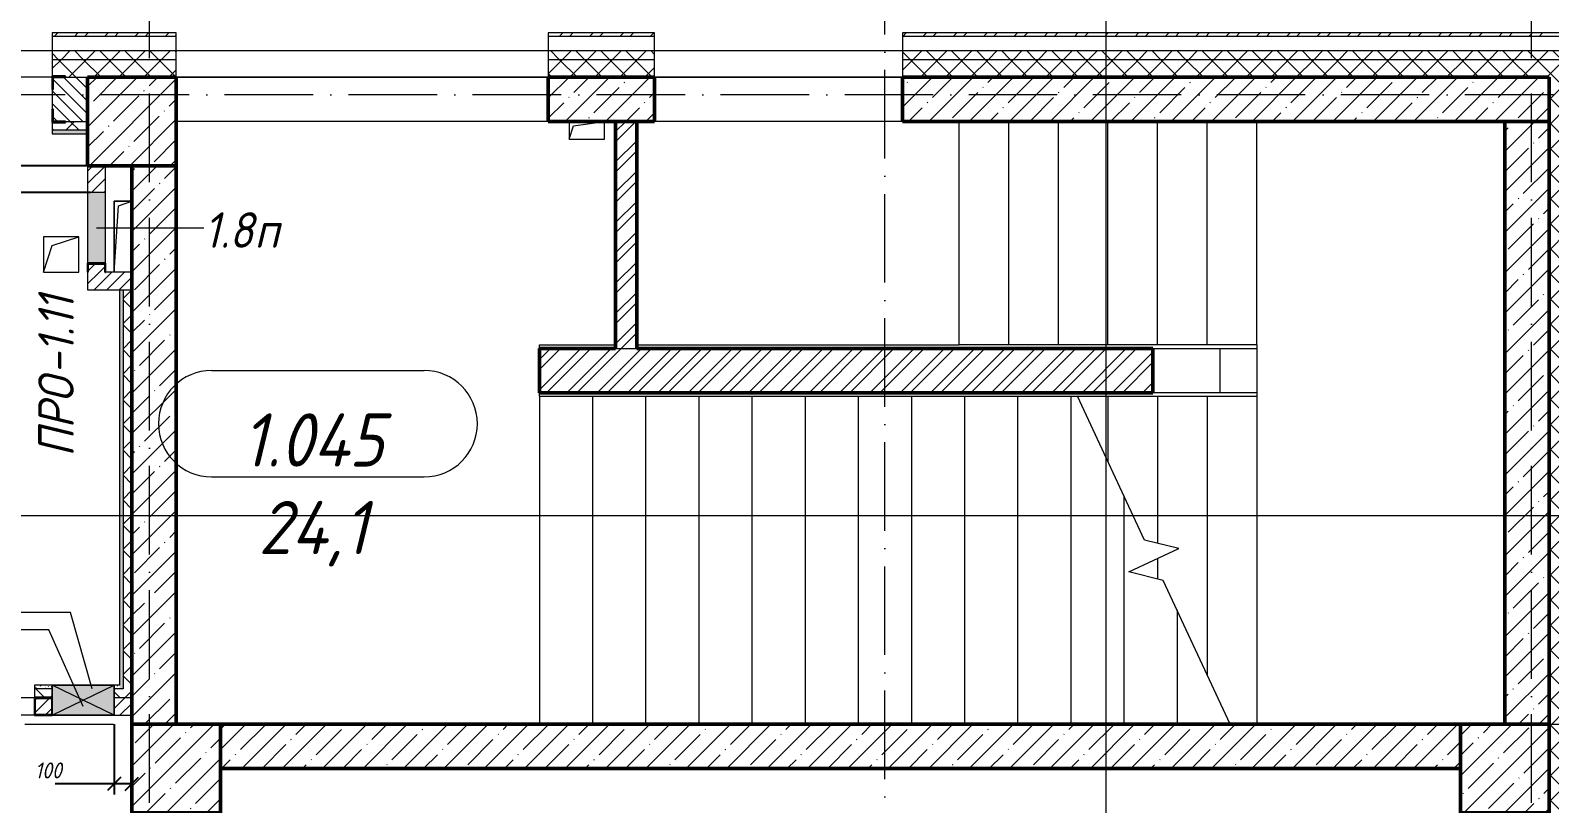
# Model space of a CAD drawing. Header units: millimetres. Extents: x -12989 to 629078, y -109036 to 555275.
# Drawn here: x 605690 to 614266, y 347475 to 351836 of the extents above; entities that cross this region are included whole.
import ezdxf

# ---------------------------------------------------------------- set-up
doc = ezdxf.new("R2010")
doc.units = ezdxf.units.MM
doc.linetypes.add('50_200_ШТРИХ_1Т_ш5_п1_п1_', pattern=[700, 500, -100, 0, -100])
for name, color, linetype, lineweight in [('A-____-____-DIMS', 7, 'Continuous', 9), ('A-DETL-GENF-OTLN', 7, 'Continuous', 9), ('A-FLOR-____-OTLN', 7, 'Continuous', 9), ('A-GENM-____-IDEN', 7, 'Continuous', 9), ('A-GENM-____-MCUT', 7, 'Continuous', 25), ('A-GENM-____-OTLN', 7, 'Continuous', 9), ('A-GENM-____-OTLN-1', 7, 'Continuous', 25), ('A-GLAZ-____-IDEN', 7, 'Continuous', 9), ('A-GLAZ-____-OTLN', 7, 'Continuous', 9), ('A-WALL-____-MCUT', 7, 'Continuous', 13), ('A-WALL-____-MCUT-1', 7, 'Continuous', 9), ('A-WALL-____-MCUT-2', 7, 'Continuous', 50), ('A-WALL-____-OTLN', 7, 'Continuous', 9), ('A-WALL-____-PATT-1', 7, 'Continuous', 9), ('A-WALL-FNSH-MCUT-1', 7, 'Continuous', 9), ('I-WALL-____-OTLN', 7, 'Continuous', 9), ('S-COLS-____-MCUT', 7, 'Continuous', 50), ('S-COLS-____-OTLN', 7, 'Continuous', 9), ('S-GRID-____-OTLN-1', 7, '50_200_ШТРИХ_1Т_ш5_п1_п1_', 9), ('S-STRS-____-MBND', 7, 'Continuous', 9), ('S-STRS-____-OTLN-1', 7, 'Continuous', 9)]:
    doc.layers.add(name, color=color, linetype=linetype, lineweight=lineweight)
for name, color, linetype, lineweight, true_color in [('A-AREA-IDEN-1', 7, 'Continuous', 9, 0xaaaaaa), ('A-WALL-____-PATT-2', 7, 'Continuous', 9, 0x787878), ('G-____-____-SYMB-1', 9, 'Continuous', 9, 0x808080)]:
    doc.layers.add(name, color=color, linetype=linetype, lineweight=lineweight, true_color=true_color)
doc.styles.add('ISOCPEUR_I', font='isocpeui.ttf', dxfattribs={"width": 0.9, "height": 2.5})
doc.styles.add('ISOCPEUR_I_11', font='isocpeui.ttf', dxfattribs={"width": 0.9, "height": 200})
doc.styles.add('ISOCPEUR_I_7', font='isocpeui.ttf', dxfattribs={"width": 0.9, "height": 90})
doc.dimstyles.new('ISO-1_8_0_9К_СРЕДНИЙ_Кладочные_1', dxfattribs={"dimscale": 304.8, "dimtxt": 89.638306, "dimasz": 0.246063, "dimexe": 0.19685, "dimexo": 0, "dimgap": 0, "dimtad": 1, "dimdec": 3, "dimrnd": 0.001, "dimdsep": 46, "dimtxsty": 'ISOCPEUR_I_7', "dimblk1": 'OBLIQUE', "dimblk2": 'OBLIQUE', "dimsah": 1, "dimcen": 0.09, "dimdle": 0.19685, "dimazin": 0, "dimtfac": 1, "dimtdec": 4, "dimtix": 1, "dimtmove": 0, "dimatfit": 3, "dimfxl": 1, "dimtvp": 1, "dimtolj": 1, "dimtzin": 0, "dimarcsym": 2})
pattern_1 = [(45, (513013.31, 265891.49), (-85.53659, 85.53659), []), (45, (513070.34, 265891.49), (-85.53659, 85.53659), [])]
pattern_2 = [(45, (513013.31, 265891.49), (-35.35534, 35.35534), [])]
pattern_3 = [(45, (513013.31, 265891.49), (-114.04925, 114.04925), []), (45, (513127.36, 265891.49), (-114.04925, 114.04925), [201.612, -40.322, 3.353, -36.97])]
pattern_4 = [(45, (513013.31, 265891.49), (-70.71068, 70.71068), []), (135, (513013.31, 265891.49), (-70.71068, -70.71068), [])]
pattern_5 = [(0, (513013.31, 265891.492), (81.28, 20.32), [3.353, -57.607, 3.353, -57.607, -325.12]), (0, (513013.31, 265891.492), (81.28, 20.32), [-121.92, 3.353, -118.567, 3.353, -57.607, -142.24]), (0, (513013.31, 265891.492), (81.28, 20.32), [-304.8, 3.353, -37.287, 3.353, -98.247]), (120, (513043.79, 265901.652), (-58.2376362, 60.2305448), [3.353, -57.607, 3.353, -57.607, -325.12]), (120, (513043.79, 265901.652), (-58.2376362, 60.2305448), [-121.92, 3.353, -118.567, 3.353, -57.607, -142.24]), (120, (513043.79, 265901.652), (-58.2376362, 60.2305448), [-304.8, 3.353, -37.287, 3.353, -98.247]), (240, (513053.95, 265942.292), (-23.0423638, -80.5505448), [3.353, -57.607, 3.353, -57.607, -325.12]), (240, (513053.95, 265942.292), (-23.0423638, -80.5505448), [-121.92, 3.353, -118.567, 3.353, -57.607, -142.24]), (240, (513053.95, 265942.292), (-23.0423638, -80.5505448), [-304.8, 3.353, -37.287, 3.353, -98.247])]

# ---------------------------------------------------------------- blocks, each defined once
blk = doc.blocks.new('BSC_Колонна _Прямоугольная - 500х500-V125-АР1_План отверстий 1 этажа в осях 1-64_Ю-ЯЯ')
at = {"layer": 'S-COLS-____-OTLN'}
h = blk.add_hatch(dxfattribs=at)
h.set_pattern_fill('FP_136', color=256, style=0, pattern_type=2)
h.set_pattern_definition([(135, (85431.04, -93250), (-114.04925, -114.04925), []), (135, (85431.04, -93135.95), (-114.04925, -114.04925), [201.613, -40.323, 3.353, -36.97])])
h.paths.add_polyline_path([(250, 250), (-250, 250), (-250, -250), (250, -250)], flags=0)
at = {"layer": 'S-COLS-____-MCUT'}
for p, q in [((250, 250), (-250, 250)), ((-250, 250), (-250, -250)), ((250, -250), (250, 250)), ((-250, -250), (250, -250))]:
    blk.add_line(p, q, dxfattribs=at)
blk = doc.blocks.new('BSC_Колонна _Прямоугольная - 500х500-V126-АР1_План отверстий 1 этажа в осях 1-64_Ю-ЯЯ')
at = {"layer": 'S-COLS-____-OTLN'}
h = blk.add_hatch(dxfattribs=at)
h.set_pattern_fill('FP_137', color=256, style=0, pattern_type=2)
h.set_pattern_definition([(135, (81781.04, -101000), (-114.04925, -114.04925), []), (135, (81781.04, -100885.95), (-114.04925, -114.04925), [201.613, -40.323, 3.353, -36.97])])
h.paths.add_polyline_path([(250, 250), (-250, 250), (-250, -250), (250, -250)], flags=0)
at = {"layer": 'S-COLS-____-MCUT'}
for p, q in [((250, 250), (-250, 250)), ((-250, 250), (-250, -250)), ((250, -250), (250, 250)), ((-250, -250), (250, -250))]:
    blk.add_line(p, q, dxfattribs=at)
blk = doc.blocks.new('BSC_Колонна _Прямоугольная - 500х500-V171-АР1_План отверстий 1 этажа в осях 1-64_Ю-ЯЯ')
at = {"layer": 'S-COLS-____-OTLN'}
h = blk.add_hatch(dxfattribs=at)
h.set_pattern_fill('FP_184', color=256, style=0, pattern_type=2)
h.set_pattern_definition([(135, (81781.04, -93500), (-114.04925, -114.04925), []), (135, (81781.04, -93385.95), (-114.04925, -114.04925), [201.613, -40.323, 3.353, -36.97])])
h.paths.add_polyline_path([(250, 250), (-250, 250), (-250, -250), (250, -250), (250, 162.1)], flags=0)
at = {"layer": 'S-COLS-____-MCUT'}
for p, q in [((250, 250), (-250, 250)), ((-250, 250), (-250, -250)), ((250, -250), (250, 250)), ((-250, -250), (250, -250))]:
    blk.add_line(p, q, dxfattribs=at)
blk = doc.blocks.new('Фахверк_СКБ_Уголок - 250_2700-27497298-АР1_План отверстий 1 этажа в осях 1-64_Ю-ЯЯ')
at = {"layer": 'A-GENM-____-MCUT'}
for p, q in [((200, 181), (125, 181)), ((125, 181), (125, 106)), ((131, 106), (131, 175)), ((131, 175), (200, 175)), ((200, 175), (200, 181)), ((125, 106), (131, 106)), ((131, -6), (125, -6)), ((125, -6), (125, -81)), ((125, -81), (200, -81)), ((131, -75), (131, -6)), ((200, -75), (131, -75)), ((200, -81), (200, -75))]:
    blk.add_line(p, q, dxfattribs=at)
blk = doc.blocks.new('154_Фахверк_СКБ_Швеллер - Тип_100_4010_1-28088705-АР1_План отверстий 1 этажа в осях 1-64_Ю-ЯЯ')
at = {"layer": 'A-GENM-____-MCUT'}
for p, q in [((175, 50), (125, 50)), ((125, 50), (125, -50)), ((128, 47), (175, 47)), ((128, -47), (128, 47)), ((175, 47), (175, 50)), ((125, -50), (175, -50)), ((175, -47), (128, -47)), ((175, -50), (175, -47))]:
    blk.add_line(p, q, dxfattribs=at)
blk = doc.blocks.new('AR_Отверстие Ниша - Лючок-32405277-АР1_План отверстий 1 этажа в осях 1-64_Ю-ЯЯ')
at = {"layer": 'A-GLAZ-____-OTLN'}
blk.add_hatch(color=256, dxfattribs=at).paths.add_polyline_path([(200, -50), (200, 50), (-200, 50), (-200, -50), (160.9, -50)], flags=0)
for p, q in [((200, 50), (-200, 50)), ((-200, 50), (-200, -50)), ((200, -50), (200, 50)), ((-200, -50), (200, -50))]:
    blk.add_line(p, q, dxfattribs=at)
blk = doc.blocks.new('AR_Отверстие прямоугольное _в плите_ - AR_Отверстие прямоугольное _в плите_-30459597-АР1_План отверстий 1 этажа в осях 1-64_Ю-ЯЯ')
at = {"layer": 'A-GENM-____-OTLN'}
for p, q in [((100, 100), (-100, 100)), ((-100, 100), (-100, -100)), ((-50, 50), (100, 100)), ((100, -100), (100, 100)), ((-100, -100), (-50, 50)), ((-100, -100), (100, -100))]:
    blk.add_line(p, q, dxfattribs=at)
blk = doc.blocks.new('AR_Отверстие прямоугольное _в плите_ - AR_Отверстие прямоугольное _в плите_-30459626-АР1_План отверстий 1 этажа в осях 1-64_Ю-ЯЯ')
at = {"layer": 'A-GENM-____-OTLN'}
for p, q in [((50, 200), (-50, 200)), ((-50, 200), (-50, -199.8)), ((-50, -199.8), (-25, 175)), ((-25, 175), (50, 200))]:
    blk.add_line(p, q, dxfattribs=at)
blk = doc.blocks.new('AR_Отверстие прямоугольное _в плите_ - AR_Отверстие прямоугольное _в плите_-V226-АР1_План отверстий 1 этажа в осях 1-64_Ю-ЯЯ')
at = {"layer": 'A-GENM-____-OTLN'}
for p, q in [((100, 50), (-100, 50)), ((-100, 50), (-100, -50)), ((-100, -50), (-75, 25)), ((-75, 25), (100, 50)), ((100, -50), (100, 50)), ((-100, -50), (100, -50))]:
    blk.add_line(p, q, dxfattribs=at)
blk = doc.blocks.new('AR_Отверстие прямоугольное _в стене_ - AR_Отверстие прямоугольное _в стене__ОВ-36858629-АР1_План отверстий 1 этажа в осях 1-64_Ю-ЯЯ')
at = {"layer": 'A-GLAZ-____-OTLN'}
blk.add_hatch(color=256, dxfattribs=at).paths.add_polyline_path([(175, 50), (-175, 50), (-175, -120), (175, -120), (175, 47)], flags=0)
at = {"layer": 'A-DETL-GENF-OTLN'}
for p, q in [((-175, -120), (-175, 50)), ((-175, 50), (175, 50)), ((175, 50), (-175, -120)), ((-175, 50), (175, -120)), ((175, 50), (-175, 50)), ((-175, 50), (-175, -120)), ((175, -50), (175, -120)), ((175, -120), (175, -50)), ((175, -120), (-175, -120)), ((-175, -120), (175, -120))]:
    blk.add_line(p, q, dxfattribs=at)
blk = doc.blocks.new('_Oblique')
at = {"color": 0, "linetype": 'ByBlock', "lineweight": -2}
blk.add_line((-0.5, -0.5), (0.5, 0.5), dxfattribs=at)
blk = doc.blocks.new('*D5591')
at = {"layer": 'A-____-____-DIMS', "color": 0, "lineweight": -2, "transparency": 16777216}
for p, q in [((605545.5, 351132.5), (605545.5, 350922.5)), ((606013.3, 351072.5), (605485.5, 351072.5)), ((606029.4, 350922.5), (605485.5, 350922.5)), ((605545.5, 350922.5), (605545.5, 350746.1))]:
    blk.add_line(p, q, dxfattribs=at)
at = {"layer": 'Defpoints', "color": 0, "transparency": 16777216}
for p in [(606013.3, 351072.5), (605545.5, 350922.5), (606029.4, 350922.5)]:
    blk.add_point(p, dxfattribs=at)
at = {"layer": 'A-____-____-DIMS', "color": 0, "lineweight": -2, "transparency": 16777216, "xscale": 75, "yscale": 75, "zscale": 75}
for p, rotation in [((605545.5, 351072.5), 90), ((605545.5, 350922.5), 270)]:
    blk.add_blockref('_Oblique', p, dxfattribs=dict(at, rotation=rotation))
at = {"layer": 'A-____-____-DIMS', "color": 0, "transparency": 16777216, "insert": (605415.4, 350622), "char_height": 90, "width": 368.207, "attachment_point": 1, "rotation": 90, "line_spacing_factor": 1.149209, "style": 'ISOCPEUR_I_7'}
blk.add_mtext('\\A1;150', dxfattribs=at)
blk = doc.blocks.new('*D5668')
at = {"layer": 'A-____-____-DIMS', "color": 0, "lineweight": -2, "transparency": 16777216}
for p, q in [((606263.3, 348072.5), (606263.3, 347526.6)), ((606163.3, 347922.5), (606163.3, 347526.6)), ((606163.3, 347586.6), (605829.9, 347586.6)), ((606263.3, 347586.6), (606103.3, 347586.6))]:
    blk.add_line(p, q, dxfattribs=at)
at = {"layer": 'Defpoints', "color": 0, "transparency": 16777216}
for p in [(606263.3, 348072.5), (606163.3, 347922.5), (606263.3, 347586.6)]:
    blk.add_point(p, dxfattribs=at)
at = {"layer": 'A-____-____-DIMS', "color": 0, "lineweight": -2, "transparency": 16777216, "xscale": 75, "yscale": 75, "zscale": 75, "rotation": 180}
blk.add_blockref('_Oblique', (606163.3, 347586.6), dxfattribs=at)
at = {"layer": 'A-____-____-DIMS', "color": 0, "lineweight": -2, "transparency": 16777216, "xscale": 75, "yscale": 75, "zscale": 75}
blk.add_blockref('_Oblique', (606263.3, 347586.6), dxfattribs=at)
at = {"layer": 'A-____-____-DIMS', "color": 0, "transparency": 16777216, "insert": (605715.9, 347706.6), "char_height": 90, "width": 368.207, "attachment_point": 1, "line_spacing_factor": 1.149209, "style": 'ISOCPEUR_I_7'}
blk.add_mtext('\\A1;100', dxfattribs=at)
blk = doc.blocks.new('AAR_СКБ_Марка_помещения_1_5 ммп - Номер _ Площадь-27962135-АИ_План этажа_Стены_1')
at = {"layer": 'A-AREA-IDEN-1'}
for p, q in [((-2.987, 3), (3.013, 3)), ((-2.987, 0), (3.013, 0))]:
    blk.add_line(p, q, dxfattribs=at)
for centre, start, end in [((-2.987, 1.5), 90, 270), ((3.013, 1.5), 270, 90)]:
    blk.add_arc(centre, 1.5, start, end, dxfattribs=at)

msp = doc.modelspace()

# ---------------------------------------------------------------- hatches: boundary and pattern name
at = {"layer": 'A-WALL-____-PATT-1'}
h = msp.add_hatch(dxfattribs=at)
h.set_pattern_fill('FP_3', color=256, style=0, pattern_type=2)
h.set_pattern_definition(pattern_1)
h.paths.add_polyline_path([(614493.3109, 351802.5335), (614513.3109, 351802.5335), (614513.3109, 351822.5335), (610613.3109, 351822.5335), (610613.3109, 351802.5335), (613745.4402, 351802.5335)], flags=0)
h.paths.add_polyline_path([(608613.3109, 351802.5335), (609213.3109, 351802.5335), (609213.3109, 351822.5335), (608613.3109, 351822.5335)], flags=0)
h.paths.add_polyline_path([(606513.3109, 351802.5335), (606513.3109, 351822.5335), (605813.3109, 351822.5335), (605813.3109, 351802.5335)], flags=0)
h.paths.add_polyline_path([(602263.3109, 351802.5335), (602263.3109, 351822.5335), (602023.3109, 351822.5335), (602023.3109, 351802.5335)], flags=0)
h.paths.add_polyline_path([(603663.3109, 351802.5335), (604013.3109, 351802.5335), (604013.3109, 351822.5335), (603663.3109, 351822.5335)], flags=0)
h = msp.add_hatch(dxfattribs=at)
h.set_pattern_fill('FP_1', color=256, style=0, pattern_type=2)
h.set_pattern_definition(pattern_4)
h.paths.add_polyline_path([(614263.3109, 351672.5335), (614363.3109, 351672.5335), (614363.3109, 351722.5335), (610613.3109, 351722.5335), (610613.3109, 351672.5335), (613745.4402, 351672.5335)], flags=0)
h.paths.add_polyline_path([(606513.3109, 351672.5335), (606513.3109, 351722.5335), (605813.3109, 351722.5335), (605813.3109, 351672.5335)], flags=0)
h.paths.add_polyline_path([(609213.3109, 351672.5335), (609213.3109, 351722.5335), (608613.3109, 351722.5335), (608613.3109, 351672.5335)], flags=0)
h.paths.add_polyline_path([(604013.3109, 351672.5335), (604013.3109, 351722.5335), (603663.3109, 351722.5335), (603663.3109, 351672.5335)], flags=0)
h.paths.add_polyline_path([(602263.3109, 351672.5335), (602263.3109, 351722.5335), (602023.3109, 351722.5335), (602023.3109, 351672.5335)], flags=0)
h = msp.add_hatch(dxfattribs=at)
h.set_pattern_fill('FP_1', color=256, style=0, pattern_type=2)
h.set_pattern_definition(pattern_4)
h.paths.add_polyline_path([(614263.3109, 351572.5335), (614263.3109, 351672.5335), (610613.3109, 351672.5335), (610613.3109, 351572.5335), (613745.4402, 351572.5335)], flags=0)
h.paths.add_polyline_path([(609213.3109, 351572.5335), (609213.3109, 351672.5335), (608613.3109, 351672.5335), (608613.3109, 351572.5335)], flags=0)
h.paths.add_polyline_path([(606513.3109, 351572.5335), (606513.3109, 351672.5335), (605813.3109, 351672.5335), (605813.3109, 351578.5335), (605888.3109, 351578.5335), (605888.3109, 351572.5335), (606013.3109, 351572.5335)], flags=0)
h.paths.add_polyline_path([(602263.3109, 351572.5335), (602263.3109, 351672.5335), (602023.3109, 351672.5335), (602023.3109, 351572.5335)], flags=0)
h.paths.add_polyline_path([(603938.3109, 351572.5335), (603938.3109, 351578.5335), (604013.3109, 351578.5335), (604013.3109, 351672.5335), (603663.3109, 351672.5335), (603663.3109, 351578.5335), (603738.3109, 351578.5335), (603738.3109, 351572.5335)], flags=0)
h = msp.add_hatch(dxfattribs=at)
h.set_pattern_fill('FP_1', color=256, style=0, pattern_type=2)
h.set_pattern_definition(pattern_4)
h.paths.add_polyline_path([(614363.3109, 312707.5335), (614363.3109, 312972.5335), (614263.3109, 312972.5335), (614263.3109, 312707.5335)], flags=0)
h.paths.add_polyline_path([(614363.3109, 315072.5335), (614363.3109, 315672.5335), (614263.3109, 315672.5335), (614263.3109, 315072.5335)], flags=0)
h.paths.add_polyline_path([(614363.3109, 317072.5335), (614363.3109, 321672.5335), (614269.3109, 321672.5335), (614269.3109, 321597.5335), (614263.3109, 321597.5335), (614263.3109, 317072.5335)], flags=0)
h.paths.add_polyline_path([(614363.3109, 323472.5335), (614363.3109, 324672.5335), (614269.3109, 324672.5335), (614269.3109, 324597.5335), (614263.3109, 324597.5335), (614263.3109, 323547.5335), (614269.3109, 323547.5335), (614269.3109, 323472.5335)], flags=0)
h.paths.add_polyline_path([(614363.3109, 326472.5335), (614363.3109, 327672.5335), (614269.3109, 327672.5335), (614269.3109, 327597.5335), (614263.3109, 327597.5335), (614263.3109, 326547.5335), (614269.3109, 326547.5335), (614269.3109, 326472.5335)], flags=0)
h.paths.add_polyline_path([(614269.3109, 329472.5335), (614363.3109, 329472.5335), (614363.3109, 330672.5335), (614269.3109, 330672.5335), (614269.3109, 330597.5335), (614263.3109, 330597.5335), (614263.3109, 329547.5335), (614269.3109, 329547.5335), (614269.3109, 329478.5335)], flags=0)
h.paths.add_polyline_path([(614363.3109, 332472.5335), (614363.3109, 333622.5335), (614269.3109, 333622.5335), (614269.3109, 333547.5335), (614263.3109, 333547.5335), (614263.3109, 332547.5335), (614269.3109, 332547.5335), (614269.3109, 332472.5335)], flags=0)
h.paths.add_polyline_path([(614269.3109, 335372.5335), (614363.3109, 335372.5335), (614363.3109, 336622.5335), (614269.3109, 336622.5335), (614269.3109, 336547.5335), (614263.3109, 336547.5335), (614263.3109, 335447.5335), (614269.3109, 335447.5335), (614269.3109, 335378.5335)], flags=0)
h.paths.add_polyline_path([(614269.3109, 338422.5335), (614363.3109, 338422.5335), (614363.3109, 339622.5335), (614263.3109, 339622.5335), (614263.3109, 338497.5335), (614269.3109, 338497.5335), (614269.3109, 338428.5335)], flags=0)
h.paths.add_polyline_path([(614269.3109, 341422.5335), (614363.3109, 341422.5335), (614363.3109, 342622.5335), (614269.3109, 342622.5335), (614269.3109, 342547.5335), (614263.3109, 342547.5335), (614263.3109, 341497.5335), (614269.3109, 341497.5335), (614269.3109, 341428.5335)], flags=0)
h.paths.add_polyline_path([(614363.3109, 344422.5335), (614363.3109, 351672.5335), (614263.3109, 351672.5335), (614263.3109, 344497.5335), (614269.3109, 344497.5335), (614269.3109, 344422.5335)], flags=0)
h = msp.add_hatch(dxfattribs=at)
h.set_pattern_fill('FP_6', color=256, style=0, pattern_type=2)
h.set_pattern_definition([(135, (513013.31, 265891.49), (-35.35534, -35.35534), [])])
h.paths.add_polyline_path([(603938.3109, 351322.5335), (604007.3109, 351322.5335), (604007.3109, 351391.5335), (604013.3109, 351391.5335), (604013.3109, 351503.5335), (604007.3109, 351503.5335), (604007.3109, 351572.5335), (603669.3109, 351572.5335), (603669.3109, 351503.5335), (603663.3109, 351503.5335), (603663.3109, 351391.5335), (603669.3109, 351391.5335), (603669.3109, 351322.5335), (603743.3109, 351322.5335)], flags=0)
h.paths.add_polyline_path([(605888.3109, 351322.5335), (606013.3109, 351322.5335), (606013.3109, 351572.5335), (605819.3109, 351572.5335), (605819.3109, 351503.5335), (605813.3109, 351503.5335), (605813.3109, 351391.5335), (605819.3109, 351391.5335), (605819.3109, 351322.5335)], flags=0)
h = msp.add_hatch(dxfattribs=at)
h.set_pattern_fill('FP_13', color=256, style=0, pattern_type=2)
h.set_pattern_definition(pattern_3)
h.paths.add_polyline_path([(611977.9396, 351322.5335), (614263.3109, 351322.5335), (614263.3109, 351572.5335), (610613.3109, 351572.5335), (610613.3109, 351322.5335)], flags=0)
h.paths.add_polyline_path([(609213.3109, 351322.5335), (609213.3109, 351572.5335), (608613.3109, 351572.5335), (608613.3109, 351322.5335)], flags=0)
h = msp.add_hatch(dxfattribs=at)
h.set_pattern_fill('FP_1', color=256, style=0, pattern_type=2)
h.set_pattern_definition(pattern_4)
h.paths.add_polyline_path([(606013.3109, 351272.5335), (606013.3109, 351322.5335), (605888.3109, 351322.5335), (605888.3109, 351316.5335), (605813.3109, 351316.5335), (605813.3109, 351272.5335), (605888.3109, 351272.5335)], flags=0)
h.paths.add_polyline_path([(603963.3109, 351272.5335), (604013.3109, 351272.5335), (604013.3109, 351316.5335), (603963.3109, 351316.5335)], flags=0)
h = msp.add_hatch(dxfattribs=at)
h.set_pattern_fill('FP_3', color=256, style=0, pattern_type=2)
h.set_pattern_definition(pattern_1)
h.paths.add_polyline_path([(609113.3109, 350042.5335), (609113.3109, 351322.5335), (608993.3109, 351322.5335), (608993.3109, 350042.5335)], flags=0)
h = msp.add_hatch(dxfattribs=at)
h.set_pattern_fill('FP_13', color=256, style=0, pattern_type=2)
h.set_pattern_definition(pattern_3)
h.paths.add_polyline_path([(614263.3109, 347922.5335), (614263.3109, 351322.5335), (614013.3109, 351322.5335), (614013.3109, 347922.5335)], flags=0)
h = msp.add_hatch(dxfattribs=at)
h.set_pattern_fill('FP_5', color=256, style=0, pattern_type=2)
h.set_pattern_definition(pattern_2)
h.paths.add_polyline_path([(606063.4846, 350472.5335), (606110.3109, 350472.5335), (606110.3109, 350519.3598), (606016.3109, 350519.3598), (606016.3109, 350472.5335), (606063.1372, 350472.5335)], flags=0)
h.paths.add_polyline_path([(606013.3109, 350922.5335), (606113.3109, 350922.5335), (606113.3109, 351072.5335), (606013.3109, 351072.5335)], flags=0)
h = msp.add_hatch(dxfattribs=at)
h.set_pattern_fill('FP_13', color=256, style=0, pattern_type=2)
h.set_pattern_definition(pattern_3)
h.paths.add_polyline_path([(606513.3109, 347922.5335), (606513.3109, 351072.5335), (606263.3109, 351072.5335), (606263.3109, 347922.5335)], flags=0)
h = msp.add_hatch(dxfattribs=at)
h.set_pattern_fill('FP_5', color=256, style=0, pattern_type=2)
h.set_pattern_definition(pattern_2)
h.paths.add_polyline_path([(606110.3109, 350372.5335), (606263.3109, 350372.5335), (606263.3109, 350472.5335), (606013.3109, 350472.3598), (606013.3109, 350372.5335), (606016.3109, 350372.5335)], flags=0)
h = msp.add_hatch(dxfattribs=at)
h.set_pattern_fill('FP_1', color=256, style=0, pattern_type=2)
h.set_pattern_definition(pattern_4)
h.paths.add_polyline_path([(606263.3109, 348072.5335), (606263.3109, 350371.5335), (606213.3109, 350371.5335), (606213.3109, 348072.5335)], flags=0)
h = msp.add_hatch(dxfattribs=at)
h.set_pattern_fill('FP_3', color=256, style=0, pattern_type=2)
h.set_pattern_definition(pattern_1)
h.paths.add_polyline_path([(612026.3759, 349792.5335), (612026.3759, 350042.5335), (608563.3109, 350042.5335), (608563.3109, 349792.5335), (611977.9396, 349792.5335)], flags=0)
h = msp.add_hatch(dxfattribs=at)
h.set_pattern_fill('FP_1', color=256, style=0, pattern_type=2)
h.set_pattern_definition(pattern_4)
h.paths.add_polyline_path([(605763.3109, 348072.5335), (605813.3109, 348072.5335), (605813.3109, 348122.5335), (605713.3109, 348122.5335), (605713.3109, 348072.5335), (605716.3109, 348072.5335)], flags=0)
h.paths.add_polyline_path([(606213.3109, 348072.5335), (606213.3109, 348122.5335), (606163.3109, 348122.5335), (606163.3109, 348072.5335), (606193.3109, 348072.5335)], flags=0)
h = msp.add_hatch(dxfattribs=at)
h.set_pattern_fill('FP_5', color=256, style=0, pattern_type=2)
h.set_pattern_definition(pattern_2)
h.paths.add_polyline_path([(606163.3109, 347972.5335), (606263.3109, 347972.5335), (606263.3109, 348072.5335), (606163.3109, 348072.5335), (606163.3109, 348066.2835)], flags=0)
h.paths.add_polyline_path([(603713.3109, 347972.5335), (603863.3109, 347972.5335), (603863.3109, 347975.5335), (603910.3109, 347975.5335), (603910.3109, 348069.5335), (603863.3109, 348069.5335), (603863.3109, 348072.5335), (603713.3109, 348072.5335), (603713.3109, 348069.5335), (603666.3109, 348069.5335), (603666.3109, 347975.5335), (603713.3109, 347975.5335)], flags=0)
h.paths.add_polyline_path([(605810.3109, 347975.5335), (605810.3109, 348069.5335), (605716.3109, 348069.5335), (605716.3109, 347975.5335), (605763.3109, 347975.5335)], flags=0)
h = msp.add_hatch(dxfattribs=at)
h.set_pattern_fill('FP_13', color=256, style=0, pattern_type=2)
h.set_pattern_definition(pattern_3)
h.paths.add_polyline_path([(613763.3109, 347672.5335), (613763.3109, 347922.5335), (606763.3109, 347922.5335), (606763.3109, 347672.5335), (613745.4402, 347672.5335)], flags=0)
at = {"layer": 'A-WALL-____-PATT-2'}
h = msp.add_hatch(dxfattribs=at)
h.set_pattern_fill('FP_185', color=256, style=0, pattern_type=2)
h.set_pattern_definition(pattern_5)
h.paths.add_polyline_path([(606013.3109, 351252.5335), (606013.3109, 351272.5335), (605813.3109, 351272.5335), (605813.3109, 351252.5335)], flags=0)
h.paths.add_polyline_path([(604013.3109, 351252.5335), (604013.3109, 351272.5335), (603983.3109, 351272.5335), (603983.3109, 351252.5335)], flags=0)
h = msp.add_hatch(dxfattribs=at)
h.set_pattern_fill('FP_185', color=256, style=0, pattern_type=2)
h.set_pattern_definition(pattern_5)
h.paths.add_polyline_path([(606213.3109, 348122.5335), (606213.3109, 350371.5335), (606193.3109, 350371.5335), (606193.3109, 348122.5335)], flags=0)
h = msp.add_hatch(dxfattribs=at)
h.set_pattern_fill('FP_185', color=256, style=0, pattern_type=2)
h.set_pattern_definition(pattern_5)
h.paths.add_polyline_path([(605713.3109, 348122.5335), (605813.3109, 348122.5335), (605813.3109, 348142.5335), (605713.3109, 348142.5335)], flags=0)
h.paths.add_polyline_path([(606193.3109, 348122.5335), (606193.3109, 348142.5335), (606163.3109, 348142.5335), (606163.3109, 348122.5335)], flags=0)

# ---------------------------------------------------------------- linework, layer by layer
at = {"layer": 'A-FLOR-____-OTLN'}
for p, q in [((610933.3109, 350062.5335), (610933.3109, 351322.5335)), ((606163.3109, 350872.3598), (606263.3109, 350872.3598)), ((606163.3109, 350472.5335), (606163.3109, 350872.3598)), ((608563.3109, 350042.5335), (608563.3109, 350062.5335)), ((608563.3109, 350062.5335), (608993.3109, 350062.5335)), ((609113.3109, 350062.5335), (610933.3109, 350062.5335)), ((608563.3109, 349772.186), (608563.3109, 349792.5335))]:
    msp.add_line(p, q, dxfattribs=at)
at = {"layer": 'A-GENM-____-IDEN'}
for p, q in [((605916.9729, 348552.104), (605542.5424, 348552.104)), ((606038.3109, 348122.5335), (605916.9729, 348552.104))]:
    msp.add_line(p, q, dxfattribs=at)
at = {"layer": 'A-GLAZ-____-IDEN'}
for p, q in [((606063.3109, 350722.5335), (606670.0091, 350722.5335)), ((605794.9807, 348455.3083), (605480.3873, 348455.3083)), ((605988.3109, 348022.5335), (605794.9807, 348455.3083))]:
    msp.add_line(p, q, dxfattribs=at)
at = {"layer": 'A-WALL-____-MCUT'}
for p, q in [((606513.3109, 351802.5335), (605813.3109, 351802.5335)), ((605813.3109, 351802.5335), (605813.3109, 351578.5335)), ((606513.3109, 351572.5335), (606513.3109, 351802.5335)), ((609213.3109, 351802.5335), (608613.3109, 351802.5335)), ((608613.3109, 351802.5335), (608613.3109, 351572.5335)), ((609213.3109, 351572.5335), (609213.3109, 351802.5335)), ((614493.3109, 351802.5335), (610613.3109, 351802.5335)), ((610613.3109, 351802.5335), (610613.3109, 351572.5335)), ((608613.3109, 351572.5335), (609213.3109, 351572.5335)), ((610613.3109, 351572.5335), (614263.3109, 351572.5335)), ((614263.3109, 351572.5335), (614263.3109, 347922.5335)), ((605813.3109, 351503.5335), (605813.3109, 351391.5335)), ((605813.3109, 351316.5335), (605813.3109, 351272.5335)), ((606013.3109, 351272.5335), (605813.3109, 351272.5335)), ((606263.3109, 350371.5335), (606213.3109, 350371.5335)), ((606213.3109, 350371.5335), (606213.3109, 348122.5335)), ((605713.3109, 348122.5335), (605713.3109, 348072.5335)), ((605813.3109, 348122.5335), (605713.3109, 348122.5335)), ((606213.3109, 348122.5335), (606163.3109, 348122.5335)), ((606163.3109, 348072.5335), (606263.3109, 348072.5335))]:
    msp.add_line(p, q, dxfattribs=at)
at = {"layer": 'A-WALL-____-MCUT-1'}
for p, q in [((605813.3109, 351722.5335), (606513.3109, 351722.5335)), ((608613.3109, 351722.5335), (609213.3109, 351722.5335)), ((610613.3109, 351722.5335), (614413.3109, 351722.5335)), ((605813.3109, 351672.5335), (606513.3109, 351672.5335)), ((608613.3109, 351672.5335), (609213.3109, 351672.5335)), ((610613.3109, 351672.5335), (614363.3109, 351672.5335)), ((605888.3109, 351572.5335), (606013.3109, 351572.5335)), ((605888.3109, 351322.5335), (606013.3109, 351322.5335)), ((608993.3109, 350042.5335), (609113.3109, 350042.5335))]:
    msp.add_line(p, q, dxfattribs=at)
at = {"layer": 'A-WALL-____-MCUT-2'}
for p, q in [((609213.3109, 351572.5335), (608613.3109, 351572.5335)), ((608613.3109, 351572.5335), (608613.3109, 351322.5335)), ((609213.3109, 351322.5335), (609213.3109, 351572.5335)), ((614263.3109, 351572.5335), (610613.3109, 351572.5335)), ((610613.3109, 351572.5335), (610613.3109, 351322.5335)), ((614263.3109, 347922.5335), (614263.3109, 351572.5335)), ((608613.3109, 351322.5335), (609213.3109, 351322.5335)), ((608993.3109, 351322.5335), (608993.3109, 350042.5335)), ((609113.3109, 350042.5335), (609113.3109, 351322.5335)), ((614263.3109, 351322.5335), (610613.3109, 351322.5335)), ((614013.3109, 351322.5335), (614013.3109, 347922.5335)), ((606263.3109, 351072.5335), (606263.3109, 347922.5335)), ((606513.3109, 347922.5335), (606513.3109, 351072.5335)), ((608993.3109, 350042.5335), (608563.3109, 350042.5335)), ((608563.3109, 350042.5335), (608563.3109, 349792.5335)), ((612026.3759, 350042.5335), (609113.3109, 350042.5335)), ((612026.3759, 349792.5335), (612026.3759, 350042.5335)), ((608563.3109, 349792.5335), (612026.3759, 349792.5335)), ((613763.3109, 347922.5335), (606763.3109, 347922.5335)), ((606763.3109, 347672.5335), (613763.3109, 347672.5335))]:
    msp.add_line(p, q, dxfattribs=at)
at = {"layer": 'A-WALL-____-OTLN'}
for p, q in [((604013.3109, 351722.5335), (605813.3109, 351722.5335)), ((606513.3109, 351722.5335), (608613.3109, 351722.5335)), ((609213.3109, 351722.5335), (610613.3109, 351722.5335)), ((605813.3109, 351572.5335), (604013.3109, 351572.5335)), ((608613.3109, 351572.5335), (606513.3109, 351572.5335)), ((606513.3109, 351572.5335), (608613.3109, 351572.5335)), ((610613.3109, 351572.5335), (609213.3109, 351572.5335)), ((609213.3109, 351572.5335), (610613.3109, 351572.5335)), ((608613.3109, 351322.5335), (606513.3109, 351322.5335)), ((610613.3109, 351322.5335), (609213.3109, 351322.5335)), ((612026.3759, 350042.5335), (612613.3109, 350042.5335)), ((612406.3759, 349792.5335), (612406.3759, 350042.5335)), ((612613.3109, 350042.5335), (612613.3109, 349792.5335)), ((612613.3109, 349792.5335), (612026.3759, 349792.5335))]:
    msp.add_line(p, q, dxfattribs=at)
at = {"layer": 'A-WALL-FNSH-MCUT-1'}
for p, q in [((606513.3109, 351822.5335), (605813.3109, 351822.5335)), ((605813.3109, 351822.5335), (605813.3109, 351802.5335)), ((606513.3109, 351802.5335), (606513.3109, 351822.5335)), ((609213.3109, 351822.5335), (608613.3109, 351822.5335)), ((608613.3109, 351822.5335), (608613.3109, 351802.5335)), ((609213.3109, 351802.5335), (609213.3109, 351822.5335)), ((614513.3109, 351822.5335), (610613.3109, 351822.5335)), ((610613.3109, 351822.5335), (610613.3109, 351802.5335)), ((605813.3109, 351272.5335), (605813.3109, 351252.5335)), ((605813.3109, 351252.5335), (606013.3109, 351252.5335)), ((606013.3109, 351072.5335), (606013.3109, 350922.5335)), ((606113.3109, 350922.5335), (606113.3109, 351072.5335)), ((606013.3109, 350472.3598), (606013.3109, 350372.5335)), ((606263.3109, 350472.5335), (606113.3109, 350472.5335)), ((606263.3109, 350372.5335), (606263.3109, 350472.5335)), ((606013.3109, 350372.5335), (606263.3109, 350372.5335)), ((606213.3109, 350371.5335), (606193.3109, 350371.5335)), ((606193.3109, 350371.5335), (606193.3109, 348142.5335)), ((605813.3109, 348142.5335), (605713.3109, 348142.5335)), ((605713.3109, 348142.5335), (605713.3109, 348122.5335)), ((606193.3109, 348142.5335), (606163.3109, 348142.5335)), ((606163.3109, 347972.5335), (606263.3109, 347972.5335))]:
    msp.add_line(p, q, dxfattribs=at)
at = {"layer": 'G-____-____-SYMB-1'}
for p, q in [((611761.5109, 352512.0523), (611761.5109, 311297.8177)), ((508098.7087, 349100.5441), (617525.6647, 349100.5441))]:
    msp.add_line(p, q, dxfattribs=at)
at = {"layer": 'I-WALL-____-OTLN'}
for p, q in [((603983.3109, 348072.5335), (605713.3109, 348072.5335)), ((605713.3109, 347972.5335), (603913.3109, 347972.5335))]:
    msp.add_line(p, q, dxfattribs=at)
at = {"layer": 'S-GRID-____-OTLN-1'}
for p, q in [((606363.3109, 305473.1205), (606363.3109, 356784.3429)), ((610513.3109, 315408.1739), (610513.3109, 356784.3429)), ((614163.3109, 305473.1205), (614163.3109, 356784.3429)), ((617087.7175, 351472.5335), (508344.5407, 351472.5335)), ((508344.5407, 347922.5335), (617087.7175, 347922.5335))]:
    msp.add_line(p, q, dxfattribs=at)
at = {"layer": 'S-STRS-____-MBND'}
for p, q in [((611979.149, 348960.4745), (611600.6417, 349772.186)), ((611890.3657, 348781.1519), (612173.5869, 348913.2201)), ((612173.5869, 348913.2201), (611979.149, 348960.4745)), ((612084.8036, 348733.8976), (611890.3657, 348781.1519)), ((612463.3109, 347922.186), (612084.8036, 348733.8976))]:
    msp.add_line(p, q, dxfattribs=at)
at = {"layer": 'S-STRS-____-OTLN-1'}
for p, q in [((610933.3109, 350062.186), (610933.3109, 351322.186)), ((611213.3109, 351322.186), (610933.3109, 351322.186)), ((611493.3109, 351322.186), (611213.3109, 351322.186)), ((611213.3109, 350062.186), (611213.3109, 351322.186)), ((611213.3109, 350062.186), (611213.3109, 351322.186)), ((611773.3109, 351322.186), (611493.3109, 351322.186)), ((611493.3109, 350062.186), (611493.3109, 351322.186)), ((611493.3109, 350062.186), (611493.3109, 351322.186)), ((612053.3109, 351322.186), (611773.3109, 351322.186)), ((611773.3109, 350062.186), (611773.3109, 351322.186)), ((611773.3109, 350062.186), (611773.3109, 351322.186)), ((612333.3109, 351322.186), (612053.3109, 351322.186)), ((612053.3109, 350062.186), (612053.3109, 351322.186)), ((612053.3109, 350062.186), (612053.3109, 351322.186)), ((612613.3109, 351322.186), (612333.3109, 351322.186)), ((612333.3109, 350062.186), (612333.3109, 351322.186)), ((612333.3109, 350062.186), (612333.3109, 351322.186)), ((614013.3109, 351322.186), (612613.3109, 351322.186)), ((612613.3109, 350062.186), (612613.3109, 351322.186)), ((612613.3109, 350062.186), (612613.3109, 351322.186)), ((611213.3109, 350062.186), (610933.3109, 350062.186)), ((611493.3109, 350062.186), (611213.3109, 350062.186)), ((611773.3109, 350062.186), (611493.3109, 350062.186)), ((612053.3109, 350062.186), (611773.3109, 350062.186)), ((612333.3109, 350062.186), (612053.3109, 350062.186)), ((612613.3109, 350062.186), (612333.3109, 350062.186)), ((612613.3109, 350062.186), (612613.3109, 350042.5335)), ((608563.3109, 349772.186), (608563.3109, 347922.5335)), ((608563.3109, 349772.186), (608863.3109, 349772.186)), ((608563.3109, 349772.186), (608563.3109, 347922.5335)), ((608863.3109, 349772.186), (609163.3109, 349772.186)), ((608863.3109, 349772.186), (608863.3109, 347922.5335)), ((608863.3109, 349772.186), (608863.3109, 347922.5335)), ((609163.3109, 349772.186), (609463.3109, 349772.186)), ((609163.3109, 349772.186), (609163.3109, 347922.5335)), ((609163.3109, 349772.186), (609163.3109, 347922.5335)), ((609463.3109, 349772.186), (609763.3109, 349772.186)), ((609463.3109, 349772.186), (609463.3109, 347922.5335)), ((609463.3109, 349772.186), (609463.3109, 347922.5335)), ((609763.3109, 349772.186), (610063.3109, 349772.186)), ((609763.3109, 349772.186), (609763.3109, 347922.5335)), ((609763.3109, 349772.186), (609763.3109, 347922.5335)), ((610063.3109, 349772.186), (610363.3109, 349772.186)), ((610063.3109, 349772.186), (610063.3109, 347922.5335)), ((610063.3109, 349772.186), (610063.3109, 347922.5335)), ((610363.3109, 349772.186), (610663.3109, 349772.186)), ((610363.3109, 349772.186), (610363.3109, 347922.5335)), ((610363.3109, 349772.186), (610363.3109, 347922.5335)), ((610663.3109, 349772.186), (610963.3109, 349772.186)), ((610663.3109, 349772.186), (610663.3109, 347922.5335)), ((610663.3109, 349772.186), (610663.3109, 347922.5335)), ((610963.3109, 349772.186), (611263.3109, 349772.186)), ((610963.3109, 349772.186), (610963.3109, 347922.5335)), ((610963.3109, 349772.186), (610963.3109, 347922.5335)), ((611263.3109, 349772.186), (611563.3109, 349772.186)), ((611263.3109, 349772.186), (611263.3109, 347922.5335)), ((611263.3109, 349772.186), (611263.3109, 347922.5335)), ((611563.3109, 349772.186), (611600.6417, 349772.186)), ((611563.3109, 349772.186), (611563.3109, 347922.5335)), ((611563.3109, 349772.186), (611563.3109, 347922.5335)), ((611600.6417, 349772.186), (611773.3109, 349772.186)), ((611773.3109, 349772.186), (612053.3109, 349772.186)), ((611773.3109, 349772.186), (611773.3109, 349401.8958)), ((611773.3109, 349772.186), (611773.3109, 349401.8958)), ((612053.3109, 349772.186), (612333.3109, 349772.186)), ((612053.3109, 349772.186), (612053.3109, 348942.4509)), ((612053.3109, 349772.186), (612053.3109, 348942.4509)), ((612333.3109, 349772.186), (612613.3109, 349772.186)), ((612333.3109, 349772.186), (612333.3109, 348200.9719)), ((612333.3109, 349772.186), (612333.3109, 348200.9719)), ((612613.3109, 349792.5335), (612613.3109, 349772.186)), ((612613.3109, 349772.186), (612613.3109, 347922.5335)), ((612613.3109, 349772.186), (612613.3109, 347922.5335)), ((611863.3109, 349208.8902), (611863.3109, 347922.5335)), ((611863.3109, 349208.8902), (611863.3109, 347922.5335)), ((612163.3109, 348915.7175), (612163.3109, 348908.4284)), ((612163.3109, 348915.7175), (612163.3109, 348908.4284)), ((612053.3109, 348857.1345), (612053.3109, 348741.5513)), ((612053.3109, 348857.1345), (612053.3109, 348741.5513)), ((612163.3109, 348565.5381), (612163.3109, 347922.5335)), ((612163.3109, 348565.5381), (612163.3109, 347922.5335))]:
    msp.add_line(p, q, dxfattribs=at)

# ---------------------------------------------------------------- block references
at = {"layer": 'A-AREA-IDEN-1', "xscale": 199.9999999999999, "yscale": 199.9999999999999, "zscale": 199.9999999999999}
msp.add_blockref('AAR_СКБ_Марка_помещения_1_5 ммп - Номер _ Площадь-27962135-АИ_План этажа_Стены_1', (607310.6967, 349317.4476), dxfattribs=at)
at = {"layer": 'A-GENM-____-OTLN'}
for name, p in [('AR_Отверстие прямоугольное _в плите_ - AR_Отверстие прямоугольное _в плите_-V226-АР1_План отверстий 1 этажа в осях 1-64_Ю-ЯЯ', (608831.2882, 351272.186)), ('AR_Отверстие прямоугольное _в плите_ - AR_Отверстие прямоугольное _в плите_-30459626-АР1_План отверстий 1 этажа в осях 1-64_Ю-ЯЯ', (606213.3109, 350672.3598)), ('AR_Отверстие прямоугольное _в плите_ - AR_Отверстие прямоугольное _в плите_-30459597-АР1_План отверстий 1 этажа в осях 1-64_Ю-ЯЯ', (605863.3109, 350572.3598))]:
    msp.add_blockref(name, p, dxfattribs=at)
at = {"layer": 'A-GENM-____-OTLN-1'}
for name, p in [('Фахверк_СКБ_Уголок - 250_2700-27497298-АР1_План отверстий 1 этажа в осях 1-64_Ю-ЯЯ', (605688.3109, 351397.5335)), ('154_Фахверк_СКБ_Швеллер - Тип_100_4010_1-28088705-АР1_План отверстий 1 этажа в осях 1-64_Ю-ЯЯ', (605588.3109, 348022.5335))]:
    msp.add_blockref(name, p, dxfattribs=at)
for p, rotation in [((606063.3109, 350647.3598), 270), ((605938.3109, 348022.5335), 180)]:
    msp.add_blockref('154_Фахверк_СКБ_Швеллер - Тип_100_4010_1-28088705-АР1_План отверстий 1 этажа в осях 1-64_Ю-ЯЯ', p, dxfattribs=dict(at, rotation=rotation))
at = {"layer": 'A-GLAZ-____-OTLN'}
for name, p, rotation in [('AR_Отверстие Ниша - Лючок-32405277-АР1_План отверстий 1 этажа в осях 1-64_Ю-ЯЯ', (606063.3109, 350722.5335), 270), ('AR_Отверстие прямоугольное _в стене_ - AR_Отверстие прямоугольное _в стене__ОВ-36858629-АР1_План отверстий 1 этажа в осях 1-64_Ю-ЯЯ', (605988.3109, 348022.5335), 180)]:
    msp.add_blockref(name, p, dxfattribs=dict(at, rotation=rotation))
at = {"layer": 'S-COLS-____-OTLN', "rotation": 269.9999999999997}
for name, p in [('BSC_Колонна _Прямоугольная - 500х500-V125-АР1_План отверстий 1 этажа в осях 1-64_Ю-ЯЯ', (606263.3109, 351322.5335)), ('BSC_Колонна _Прямоугольная - 500х500-V171-АР1_План отверстий 1 этажа в осях 1-64_Ю-ЯЯ', (606513.3109, 347672.5335)), ('BSC_Колонна _Прямоугольная - 500х500-V126-АР1_План отверстий 1 этажа в осях 1-64_Ю-ЯЯ', (614013.3109, 347672.5335))]:
    msp.add_blockref(name, p, dxfattribs=at)

# ---------------------------------------------------------------- texts
at = {"layer": 'A-AREA-IDEN-1', "char_height": 300, "attachment_point": 8, "line_spacing_factor": 1.139951, "style": 'ISOCPEUR_I'}
for s, insert, width in [('\\pxqc,t8.46667,16.93333,25.4,33.86667,42.33333,50.8,59.26667,67.73333,76.2,84.66667,93.13333,101.6,110.06667,118.53333,127,135.46667,143.93333,152.4,160.86667,169.33333,177.8,186.26667,194.73333,203.2,211.66667,220.13333,228.6,237.06667,245.53333,254,262.46667,270.93333;{1.045}', (607285.2676, 349375.7774), 940), ('\\pxqc,t8.46667,16.93333,25.4,33.86667,42.33333,50.8,59.26667,67.73333,76.2,84.66667,93.13333,101.6,110.06667,118.53333,127,135.46667,143.93333,152.4,160.86667,169.33333,177.8,186.26667,194.73333,203.2,211.66667,220.13333,228.6,237.06667,245.53333,254,262.46667,270.93333;{24,1}', (607285.2676, 348811.8295), 742)]:
    msp.add_mtext(s, dxfattribs=dict(at, insert=insert, width=width))
at = {"layer": 'A-GENM-____-IDEN', "char_height": 200, "attachment_point": 1, "rotation": 90, "style": 'ISOCPEUR_I_11'}
for s, insert, width in [('-1.11', (605734.9546, 349894.9194), 577.215), ('ПРО', (605734.9546, 349430.5756), 562.784625)]:
    msp.add_mtext(s, dxfattribs=dict(at, insert=insert, width=width))
at = {"layer": 'A-GLAZ-____-IDEN', "char_height": 200, "attachment_point": 1, "style": 'ISOCPEUR_I_11'}
for s, insert, width in [('1.8', (606670.0091, 350810.1481), 346.329), ('\\fISOCPEUR|b0|i1|c204|p34|;\\W.9;п', (606955.7591, 350810.1481), 158.734125)]:
    msp.add_mtext(s, dxfattribs=dict(at, insert=insert, width=width))

# ---------------------------------------------------------------- dimensions: what is measured, and where the dimension line sits
at = {"layer": 'A-____-____-DIMS'}
dim = msp.add_linear_dim(base=(605545.4917, 350922.5335), p1=(606013.3109, 351072.5335), p2=(606029.4471, 350922.5335), angle=90, dimstyle='ISO-1_8_0_9К_СРЕДНИЙ_Кладочные_1', override={"dimpost": '<>', "dimfxl": 150.865429}, dxfattribs=at)
dim.commit()
dim.dimension.update_dxf_attribs({"geometry": '*D5591', "text_midpoint": (605475.3531, 350746.1112), "dimtype": 160, "text_rotation": 90})
dim = msp.add_linear_dim(base=(606263.3109, 347586.6369), p1=(606163.3109, 347922.5335), p2=(606263.3109, 348072.5335), dimstyle='ISO-1_8_0_9К_СРЕДНИЙ_Кладочные_1', override={"dimpost": '<>', "dimfxl": 180.277564}, dxfattribs=at)
dim.commit()
dim.dimension.update_dxf_attribs({"geometry": '*D5668', "text_midpoint": (605899.992, 347586.6369), "dimtype": 160})

doc.saveas('drawing.dxf')
